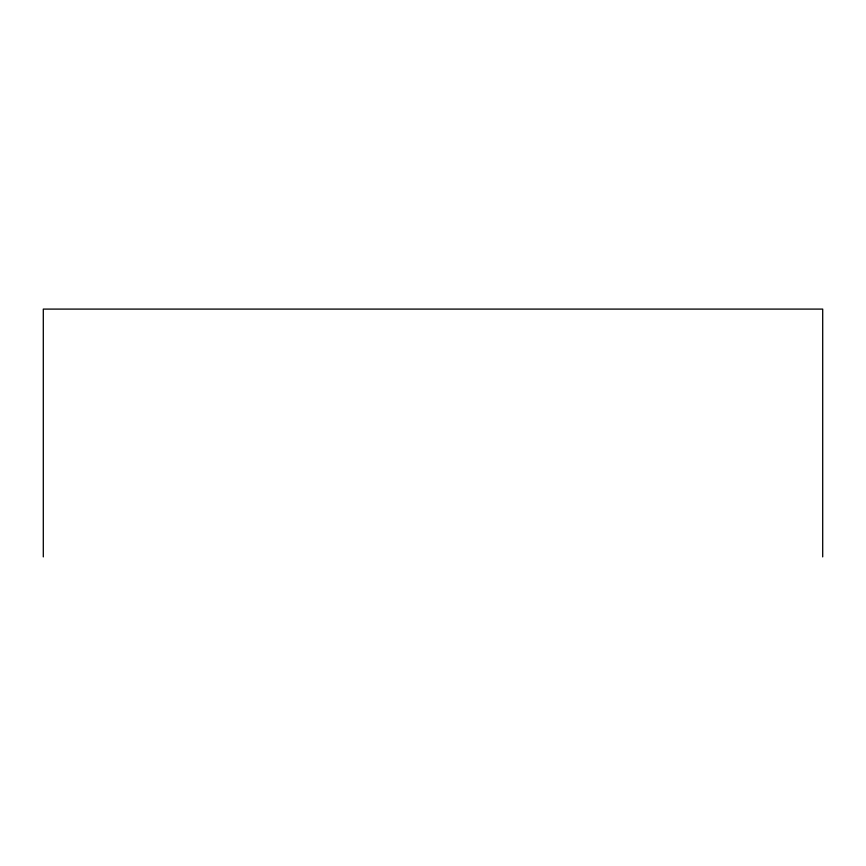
<?xml version="1.0" encoding="UTF-8"?>
<svg xmlns="http://www.w3.org/2000/svg" width="866" height="866" viewBox="0 0 866 866"><rect width="100%" height="100%" fill="white"/><g stroke="black" fill="none" stroke-linecap="round" stroke-linejoin="round"><path stroke-width="1.3" d="M822.7 556.903L822.7 309.097L43.3 309.097L43.3 556.903"/></g></svg>
